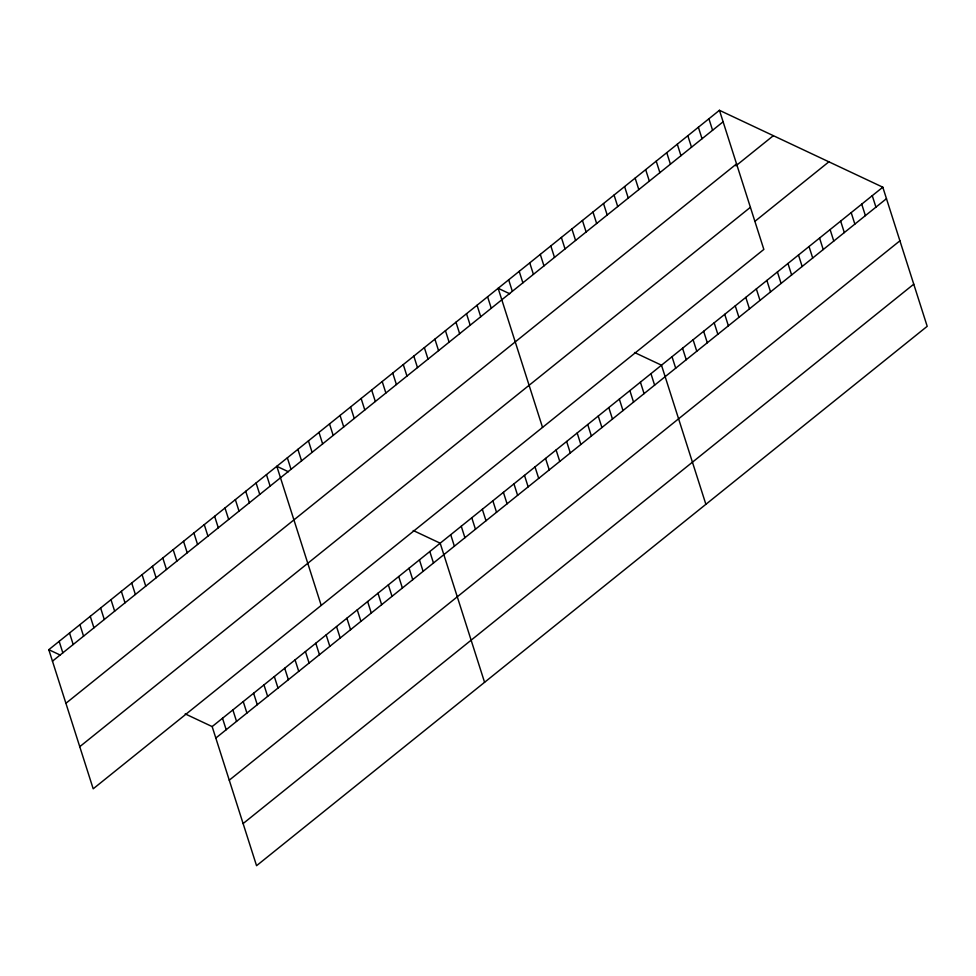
<?xml version="1.0" encoding="UTF-8"?>
<svg xmlns="http://www.w3.org/2000/svg" width="976" height="976" viewBox="0 0 976 976"><rect width="100%" height="100%" fill="white"/><g stroke="black" fill="none" stroke-linecap="round" stroke-linejoin="round"><path stroke-width="1.46" d="M719.446 110.3L763.842 249.417L93.196 788.803L48.8 649.687L719.446 110.3L882.804 187.197L927.2 326.313L256.554 865.7L212.158 726.583L185.196 713.895M52.46 661.179L723.118 121.793M65.904 703.293L736.551 163.907M735.892 165.822L773.358 135.676M79.751 746.689L750.41 207.302M755.131 221.162L828.892 161.821M212.158 726.583L882.804 187.197M215.818 738.063L886.464 198.677M229.262 780.19L899.909 240.804M243.109 823.573L913.756 284.187M509.692 293.739L498.138 288.298L542.534 427.415M634.534 352.507L661.484 365.195L705.88 504.311M288.371 471.737L276.818 466.296L321.214 605.413M413.226 530.505L440.176 543.193L484.572 682.309M48.8 649.687L60.353 655.128M872.263 195.676L875.936 207.156M861.723 204.155L865.395 215.635M851.194 212.634L854.854 224.114M840.653 221.101L844.313 232.581M830.112 229.58L833.772 241.06M819.572 238.059L823.232 249.539M809.031 246.538L812.703 258.018M798.49 255.004L802.162 266.497M787.961 263.483L791.621 274.964M777.421 271.962L781.081 283.443M766.88 280.441L770.54 291.922M708.918 118.779L712.578 130.259M756.339 288.908L759.999 300.401M698.377 127.258L702.037 138.738M745.798 297.387L749.47 308.867M687.836 135.737L691.496 147.217M735.257 305.866L738.93 317.346M677.295 144.204L680.955 155.696M724.729 314.345L728.389 325.825M666.754 152.683L670.427 164.163M714.188 322.812L717.848 334.304M656.214 161.162L659.886 172.642M703.647 331.291L707.307 342.771M645.673 169.641L649.345 181.121M693.106 339.77L696.766 351.25M635.144 178.108L638.804 189.6M682.566 348.249L686.238 359.729M624.603 186.587L628.263 198.067M672.025 356.716L675.697 368.208M614.063 195.066L617.723 206.546M603.522 203.545L607.194 215.025M650.955 373.674L654.615 385.154M592.981 212.024L596.653 223.504M640.415 382.153L644.075 393.633M582.44 220.491L586.112 231.971M629.874 390.62L633.534 402.112M571.912 228.97L575.572 240.45M619.333 399.099L623.005 410.579M561.371 237.449L565.031 248.929M608.792 407.578L612.464 419.058M550.83 245.928L554.49 257.408M598.251 416.057L601.924 427.537M540.289 254.394L543.961 265.887M587.723 424.536L591.383 436.016M529.748 262.873L533.421 274.354M577.182 433.002L580.842 444.483M519.208 271.352L522.88 282.833M566.641 441.481L570.301 452.962M508.679 279.831L512.339 291.312M556.1 449.96L559.773 461.441M545.56 458.439L549.232 469.92M487.597 296.777L491.257 308.257M535.019 466.906L538.691 478.399M477.057 305.256L480.729 316.736M524.49 475.385L528.15 486.865M466.516 313.735L470.188 325.215M513.949 483.864L517.609 495.344M455.975 322.202L459.647 333.694M503.409 492.343L507.069 503.823M445.446 330.681L449.106 342.161M492.868 500.81L496.54 512.302M434.906 339.16L438.566 350.64M482.327 509.289L485.999 520.769M424.365 347.639L428.025 359.119M471.786 517.768L475.458 529.248M413.824 356.106L417.484 367.598M461.258 526.247L464.918 537.727M403.283 364.585L406.955 376.065M450.717 534.714L454.377 546.206M392.742 373.064L396.415 384.544M382.214 381.543L385.874 393.023M429.806 551.525L433.478 563.018M371.673 390.01L375.333 401.502M419.448 559.87L423.108 571.35M361.132 398.489L364.792 409.969M409.078 568.203L412.75 579.683M350.591 406.968L354.251 418.448M398.72 576.535L402.38 588.016M340.051 415.447L343.723 426.927M388.35 584.88L392.023 596.36M329.51 423.926L333.182 435.406M377.993 593.213L381.653 604.693M318.981 432.392L322.641 443.873M367.623 601.545L371.283 613.026M308.44 440.871L312.1 452.352M357.253 609.878L360.925 621.37M297.9 449.35L301.56 460.831M346.895 618.223L350.555 629.703M287.359 457.829L291.019 469.31M336.525 626.555L340.197 638.036M326.167 634.888L329.827 646.368M266.46 474.641L270.12 486.121M315.797 643.221L319.469 654.713M256.09 482.974L259.762 494.454M305.439 651.565L309.099 663.046M245.732 491.306L249.392 502.786M295.069 659.898L298.741 671.378M235.362 499.639L239.022 511.131M284.711 668.231L288.371 679.723M224.992 507.984L228.665 519.464M274.341 676.575L278.001 688.056M214.635 516.316L218.295 527.796M263.971 684.908L267.644 696.388M204.265 524.649L207.937 536.129M253.614 693.241L257.274 704.721M193.907 532.994L197.567 544.474M243.244 701.573L246.916 713.066M183.537 541.326L187.209 552.806M232.886 709.918L236.546 721.398M173.179 549.659L176.839 561.139M222.516 718.251L226.188 729.731M162.809 557.991L166.481 569.484M152.451 566.336L156.111 577.816M142.081 574.669L145.741 586.149M131.711 583.001L135.383 594.482M121.353 591.334L125.013 602.826M110.983 599.679L114.656 611.159M100.626 608.011L104.286 619.492M90.256 616.344L93.928 627.824M79.898 624.689L83.558 636.169M69.528 633.021L73.188 644.502M59.17 641.354L62.83 652.834"/></g></svg>
